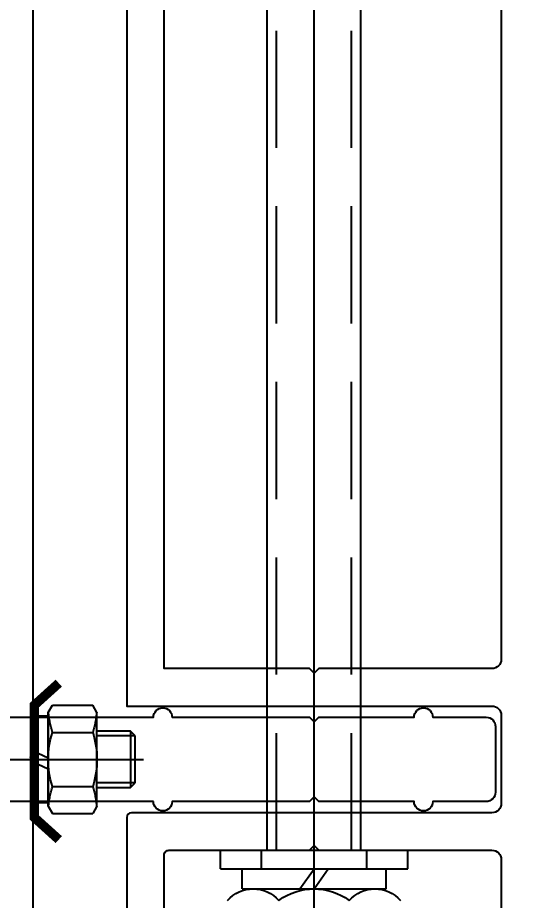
# Model space of a CAD drawing. Extents: x -8792 to 174344, y -43961 to 62816.
# Drawn here: x 95492.2 to 95548.3, y -10266.9 to -10172.6 of the extents above; entities that cross this region are included whole.
import ezdxf
from ezdxf.xclip import XClip

# ---------------------------------------------------------------- set-up
doc = ezdxf.new("R2010")
doc.units = 0
doc.header["$LTSCALE"] = 50
doc.header["$XCLIPFRAME"] = 0
for name, pattern in [('CENTER2', [28.575000000000003, 19.05, -3.175, 3.175, -3.175]), ('DOT2', [0.125, 0, -0.125]), ('HIDDEN', [0.375, 0.25, -0.125]), ('JIS_08_15', [17.25, 15, -0.75, 0.75, -0.75])]:
    doc.linetypes.add(name, pattern=pattern)
for name, color, linetype in [('#分隔线', 1, 'JIS_08_15'), ('#标注', 1, 'Continuous'), ('#轴线', 1, 'CENTER2'), ('#配件', 11, 'Continuous'), ('#铝型材', 3, 'Continuous'), ('1', 1, 'Continuous'), ('A-FLOR-OTLN', 4, 'DOT2'), ('TWES', 2, 'Continuous'), ('吊顶', 7, 'Continuous')]:
    doc.layers.add(name, color=color, linetype=linetype)
doc.styles.add('JHZX', font='jrs.shx', dxfattribs={"width": 0.6, "bigfont": 'jhz.shx'})
doc.dimstyles.new('JZBZ-15', dxfattribs={"dimscale": 15, "dimtxt": 3, "dimasz": 1.5, "dimexe": 1, "dimexo": 1, "dimgap": 0.5, "dimtad": 1, "dimdec": 0, "dimdsep": 46, "dimtxsty": 'JHZX', "dimblk1": 'ARCHTICK', "dimblk2": 'ARCHTICK', "dimsah": 1, "dimcen": 0, "dimclrd": 1, "dimclre": 1, "dimclrt": 2, "dimadec": 3, "dimazin": 2, "dimtfac": 1, "dimtdec": 0, "dimtix": 1, "dimtmove": 0, "dimatfit": 3, "dimfxl": 0, "dimtolj": 1, "dimlwd": -1, "dimlwe": -1, "dimarcsym": 0})

# ---------------------------------------------------------------- blocks, each defined once
blk = doc.blocks.new('A$Cbd8d7c8c')
at = {"layer": 'A-FLOR-OTLN', "color": 8}
blk.add_lwpolyline([(-22721.24937731028, -15689.86968211655), (-43719.41647269274, -33393.16188598087, 0.413755730742382), (-43991.60535459826, -36560.98194338084, 0.1896724665796431), (122158.1740942716, -126683.0426204044, 0.414786072981368), (124666.0152100509, -124719.4948140864), (133885.1673546026, -48361.88285301649, 0.379931253570586), (116453.2507597166, -23207.94787260017, 0.2364517045148016)], format="xyb", dxfattribs=at)
at = {"layer": '吊顶', "const_width": 3}
blk.add_lwpolyline([(36525.16269515478, -42886.23891143122, 0.056654023901928), (31389.80361110461, -41079.322920529), (30859.08537955373, -40957.77536884585, -0.1125361045485018), (21289.4537036519, -36343.71662567847, -0.0289167358602449), (3039.011338204145, -19971.01165417739, 0.4135317777718731), (-633.6185435920488, -19953.37917324936), (-31397.94016679469, -50352.84389940772, 0.4147813061863365), (-31416.3285705545, -54033.31448566628, 0.1704916733923174), (123964.2830003048, -129414.7104053417, 0.4125640170375961), (126841.1750901889, -127143.2247624403), (136317.5030562885, -48655.55449670245, 1.269194860891986), (87076.80076918215, -54393.31561949174)], format="xyb", dxfattribs=at)
blk = doc.blocks.new('DDGF')
at = {"layer": '#分隔线', "ltscale": 0.3}
for p, q in [((-10.41709137859289, 15.79999999993015), (26.22810742893489, 15.79999999993015)), ((-10.41709137859289, -15.79980105068535), (26.22810742893489, -15.79980105068535))]:
    blk.add_line(p, q, dxfattribs=at)
at = {"layer": '#配件', "linetype": 'ByBlock'}
for p, q in [((-6.039747295231791, 21.79999999993015), (-4, 21.79999999993015)), ((-4, 9.300136526726419), (-4, 21.79999999993015)), ((-3.961517341871513, 18.7984127230593), (21, 18.7984127230593)), ((-2.277831430081278, 18.7984127230593), (-2.277831430081278, 12.79999999993015)), ((21, 18.7984127230593), (21, 15.79999999993015)), ((21, 18.7984127230593), (22, 17.79999999993015)), ((22, 17.79999999993015), (-2.277831430081278, 17.79999999993015)), ((22, 17.79999999993015), (22, 15.79999999993015)), ((-7.851229960360797, 16.1774081599433), (-8.203648074879311, 16.1774081599433)), ((-7.851229960360797, 16.1774081599433), (-7.851229960360797, 15.422591839917)), ((-7.851229960360797, 15.422591839917), (-8.203648074879311, 15.422591839917)), ((21, 12.801587276801), (21, 15.79999999993015)), ((22, 13.79999999993015), (22, 15.79999999993015)), ((22, 13.79999999993015), (-2.277831430081278, 13.79999999993015)), ((21, 12.801587276801), (22, 13.79999999993015)), ((20.98599567537894, 12.79999999993015), (-4, 12.79999999993015)), ((-6.039747295231791, 9.300136526726419), (-4, 9.300136526726419)), ((-6.039747295231791, -9.799801050685346), (-4, -9.799801050685346)), ((-4, -9.799801050685346), (-4, -21.79980105068535)), ((20.98599567537894, -12.79980105068535), (-4, -12.79980105068535)), ((-2.277831430081278, -18.7982137738145), (-2.277831430081278, -12.79980105068535)), ((21, -12.8013883275562), (21, -15.79980105068535)), ((21, -12.8013883275562), (22, -13.79980105068535)), ((22, -13.79980105068535), (-2.277831430081278, -13.79980105068535)), ((22, -13.79980105068535), (22, -15.79980105068535)), ((-7.851229960360797, -15.4223928906722), (-8.203648074879311, -15.4223928906722)), ((-7.851229960360797, -16.17720921069849), (-7.851229960360797, -15.4223928906722)), ((21, -18.7982137738145), (21, -15.79980105068535)), ((22, -17.79980105068535), (22, -15.79980105068535)), ((-7.851229960360797, -16.17720921069849), (-8.203648074879311, -16.17720921069849)), ((22, -17.79980105068535), (-2.277831430081278, -17.79980105068535)), ((21, -18.7982137738145), (22, -17.79980105068535)), ((-3.961517341871513, -18.7982137738145), (21, -18.7982137738145)), ((-6.039747295231791, -21.79980105068535), (-4, -21.79980105068535))]:
    blk.add_line(p, q, dxfattribs=at)
for centre, radius, start, end in [((2.330552405852359, 15.35092777968384), 10.56657227238094, 142.3867952121227, 175.5139421238605), ((-10.227652723348, 15.79999999993015), 3.512367508902334, 313.6364720930283, 46.36352790697178), ((-7.790593046171125, 12.77943175466498), 3.398517395292886, 71.66108498292938, 91.02233510181463), ((4.005549523091759, 16.29414240346523), 12.24026578026515, 184.0831189443813, 214.8474421694925), ((-7.790593046171125, 18.82056824519532), 3.398517395292886, 268.9776648981854, 288.3389150170706), ((2.330552405852359, -16.24887327093165), 10.56657227238371, 142.3867952079543, 175.5139421238605), ((-10.227652723348, -15.79980105068535), 3.512367508902334, 313.6364720889165, 46.36352791108349), ((-7.790593046171125, -18.82036929595051), 3.398517395292886, 71.66108498292938, 91.02233510181463), ((-7.790593046171125, -12.77923280542018), 3.398517395292886, 268.9776648981854, 288.3389150170706), ((2.330552405852359, -15.35072883043904), 10.56657227238094, 184.4860578761395, 217.6132047920457)]:
    blk.add_arc(centre, radius, start, end, dxfattribs=at)
at = {"layer": '#铝型材'}
blk.add_lwpolyline([(-63.84320869192015, -4.499834860413102), (-4, -4.499924916046439), (-4, -26.29999999993015), (2, -26.29999999993015), (2, 26.29999999993015), (-3.999999999970896, 26.29999999993015), (-4, 4.500219188194023), (-63.84320869192015, 4.499978599284077, 0.9999999999999999), (-65.84320869192015, 4.499978596024448), (-80.49155831732787, 4.499978590203682), (-80.99155810265802, 3.999978804873535), (-81.49155789404176, 4.499978596257279), (-91.68093882525864, 4.499978698702762, 0.9999998803250563), (-93.68093882525864, 4.499978735955665), (-99.37081865199434, 4.499978866515448, 0.4142135114488406), (-100.3708186580479, 3.499979046318913), (-100.3708196655352, -3.499999737920007, 0.4142136133911187), (-99.3708196713269, -4.499999917898094), (-93.68093882525864, -4.500000045954948, 0.9999992250235028), (-91.68093882525864, -4.500000082509359), (-81.49155809689546, -4.500000183092197), (-80.99155810265802, -4.000000188912963), (-80.49155810265802, -4.500000188912963), (-65.84320869192015, -4.500000182160875, 0.9999991083754476), (-63.84320869192015, -4.500000179599738)], format="xyb", dxfattribs=at)
blk = doc.blocks.new('center')
at = {"layer": 'TWES'}
h = blk.add_hatch(color=7, dxfattribs=at)
h.paths.add_polyline_path([(0, 1.5, 0.4142135623731483), (-1.5, 0), (0, 0)])
h.paths.add_polyline_path([(1.5, 0), (0, 0), (0, -1.5, 0.4142135623730951)])
at = {"layer": '1', "ltscale": 0.1}
for p, q in [((0, 2.5), (0, -2.5)), ((2.5, 0), (-2.5, 0))]:
    blk.add_line(p, q, dxfattribs=at)
blk.add_circle((0, 0), 1.5, dxfattribs=at)
blk = doc.blocks.new('truytiuuyiyuo')
at = {"layer": '#配件', "linetype": 'HIDDEN', "ltscale": 5}
for p, q in [((-5740.624802994629, -6737.965118898021), (-5740.624802994629, -6761.592414459956)), ((-5740.624802994542, -6739.405509250224), (-5740.624802994542, -6742.551658539363)), ((-5743.624802994556, -6745.126632812535), (-5743.624802994556, -6742.626632812535)), ((-5742.624802994556, -6745.126632812535), (-5742.624802994556, -6742.626632812535)), ((-5738.624802994556, -6745.126632812535), (-5738.624802994556, -6742.626632812535)), ((-5737.624802994556, -6745.126632812535), (-5737.624802994556, -6742.626632812535)), ((-5741.534872361546, -6749.826658539372), (-5740.784317011596, -6751.426658539378)), ((-5740.38017182317, -6749.826658539372), (-5739.629616473219, -6751.426658539378)), ((-5745.624802994556, -6751.426658539378), (-5746.398305686453, -6751.873240526766)), ((-5746.398305686453, -6751.873240526766), (-5746.398305686453, -6756.180076551987)), ((-5735.624802994556, -6751.426658539378), (-5745.624802994556, -6751.426658539378)), ((-5743.511554340512, -6751.873240526766), (-5743.511554340512, -6756.180076551987)), ((-5737.738051648601, -6751.873240526766), (-5737.738051648601, -6756.180076551987)), ((-5735.624802994556, -6751.426658539378), (-5734.85130030266, -6751.873240526766)), ((-5734.85130030266, -6751.873240526766), (-5734.85130030266, -6756.180076551987)), ((-5745.624802994556, -6756.626658539375), (-5746.398305686453, -6756.180076551987)), ((-5735.624802994556, -6756.626658539375), (-5745.624802994556, -6756.626658539375)), ((-5743.124802994556, -6760.71329011592), (-5743.124802994556, -6756.626658539375)), ((-5738.124802994556, -6760.71329011592), (-5738.124802994556, -6756.626658539375)), ((-5735.624802994556, -6756.626658539375), (-5734.85130030266, -6756.180076551987)), ((-5743.624802994556, -6760.21329011592), (-5737.624802994556, -6760.21329011592))]:
    blk.add_line(p, q, dxfattribs=at)
at = {"layer": '#配件', "linetype": 'HIDDEN', "ltscale": 5, "extrusion": (0, 0, -1)}
blk.add_line((-5740.624802994542, -6742.826688906251), (-5740.624802994542, -6738.826688906251), dxfattribs=at)
at = {"layer": '#配件', "linetype": 'HIDDEN', "ltscale": 5}
for points in [[(-5735.662302994548, -6742.551658539363), (-5745.587302994565, -6742.551658539363), (-5745.587302994565, -6739.405509250224), (-5744.922454060841, -6739.021658539365), (-5736.327151928272, -6739.021658539365), (-5735.662302994548, -6739.405509250224)], [(-5745.274802994565, -6751.426658539378), (-5735.974802994562, -6751.426658539378), (-5735.974802994562, -6749.826658539372), (-5745.274802994565, -6749.826658539372)]]:
    blk.add_lwpolyline(points, close=True, dxfattribs=at)
for points, format in [([(-5735.662302994548, -6739.405509250224, 0.1547005383794456), (-5740.624802994542, -6739.405509250224, 1.166595916620913), (-5740.624802994542, -6739.405509250224, 0.1547005383788273), (-5745.587302994565, -6739.405509250224)], "xyb"), ([(-5748.766293817389, -6752.548504182225, 1, 1, 0), (-5746.398638169907, -6749.926632812741, 1, 1, 0), (-5740.414220582243, -6749.926632812741, 1, 1, 0), (-5734.429802994578, -6749.926632812741, 1, 1, 0), (-5732.062147347096, -6752.548504182225, 0, 0, 0)], "xyseb")]:
    blk.add_lwpolyline(points, format=format, dxfattribs=at)
for points in [[(-5736.524802994565, -6742.551658539363), (-5736.524802994565, -6742.626658539361), (-5744.724802994548, -6742.626658539361), (-5744.724802994548, -6742.551658539363)], [(-5737.624802994556, -6756.626658539375), (-5737.624802994556, -6760.21329011592), (-5738.124802994556, -6760.71329011592), (-5743.124802994556, -6760.71329011592), (-5743.624802994556, -6760.21329011592), (-5743.624802994556, -6756.626658539375)]]:
    blk.add_lwpolyline(points, dxfattribs=at)
for centre, start, end in [((-5746.398305686453, -6760.98007655199), 72.41204622591637, 85.64351788251831), ((-5740.624802994556, -6760.98007655199), 72.41204622591637, 107.5879537740836), ((-5734.85130030266, -6760.98007655199), 94.35648211748169, 107.5879537740836), ((-5746.398305686453, -6747.073240526763), 274.3564821174817, 287.5879537740836), ((-5740.624802994556, -6747.073240526763), 252.4120462259163, 287.5879537740836), ((-5734.85130030266, -6747.073240526763), 252.4120462259163, 265.6435178825183)]:
    blk.add_arc(centre, 9.553418012615037, start, end, dxfattribs=at)
at = {"layer": '#标注'}
blk.add_blockref('center', (-5740.624802994629, -6740.806710769393), dxfattribs=at)
blk = doc.blocks.new('A$C07a9d47b')
at = {"layer": '#轴线'}
blk.add_line((211.0284419158997, -195.0640916163247), (211.02844315127, -13.82685754660633), dxfattribs=at)
at = {"layer": '#配件', "linetype": 'ByBlock'}
for p, q in [((206.028441910632, -174.7000056507968), (206.0284431188775, -25.29977751232218)), ((216.0284419106611, -174.7000056507968), (216.0284431189066, -25.29977751232218)), ((201.028441910632, -176.7000056507968), (201.028441910632, -174.7000056507968)), ((221.0284419106902, -174.7000056507968), (201.028441910632, -174.7000056507968)), ((205.403441910632, -176.7000056507968), (205.403441910632, -174.7000056507968)), ((216.0284419106902, -174.7000056507968), (206.028441910632, -174.7000056507968)), ((216.6534419106902, -176.7000056507968), (216.6534419106902, -174.7000056507968)), ((221.0284419106902, -176.7000056507968), (221.0284419106902, -174.7000056507968)), ((221.0284419106902, -176.7000056507968), (201.028441910632, -176.7000056507968)), ((203.340941910632, -178.8250056507968), (203.340941910632, -176.7000056507968)), ((218.7159419106902, -176.7000056507968), (203.340941910632, -176.7000056507968)), ((211.0284419106611, -178.8250056507968), (209.5128974540276, -176.7000056507968)), ((212.5439863672946, -178.8250056507968), (211.0284419106611, -176.7000056507968)), ((218.7159419106902, -178.8250056507968), (218.7159419106902, -176.7000056507968)), ((218.7159419106902, -178.8250056507968), (203.340941910632, -178.8250056507968)), ((217.5302241622412, -178.8250056507968), (204.5266596590809, -178.8250056507968))]:
    blk.add_line(p, q, dxfattribs=at)
at = {"layer": '#配件', "linetype": 'HIDDEN'}
for p, q in [((207.028441910632, -174.7000056507968), (207.0284431188775, -25.29977751232218)), ((215.0284419106029, -174.7000056507968), (215.0284431188484, -25.29977751232218))]:
    blk.add_line(p, q, dxfattribs=at)
at = {"layer": '#配件', "linetype": 'ByBlock'}
for centre, radius, start, end in [((204.5266596590809, -182.4959078404208), 3.670902189601694, 41.81749933235803, 138.182500667642), ((211.0284419106611, -185.2334959995787), 6.40849034879201, 54.00945837665669, 125.9905416233433), ((217.5302241622412, -182.4959078404208), 3.670902189601694, 41.81749933235803, 138.182500667642)]:
    blk.add_arc(centre, radius, start, end, dxfattribs=at)
at = {"layer": '#铝型材', "linetype": 'ByBlock'}
for points in [[(231.0283712588134, -2.500001834036084), (231.0283712588571, -28.7997807165666, -0.4142135623720295), (230.5283712588571, -29.2997807165666), (192.0284679040196, -29.29978071668302, 0.4142135623725955), (191.0284679040196, -30.29978071668302), (191.0284679040196, -39.6999707412906, 0.4142135623732032), (192.0284679040196, -40.6999707412906), (230.5283712588134, -40.6999707412906, -0.4142135623730951), (231.0283712588134, -41.1999707412906), (231.028371258828, -159.2998122540885), (192.0284679040196, -159.2998122540885, 0.4142135623725955), (191.0284679040196, -160.2998122540885), (191.0284679040196, -169.700002278696, 0.4142135623732032), (192.0284679040196, -170.700002278696), (230.5283712588134, -170.700002278696, -0.4142135623730951), (231.0283712588134, -171.200002278696), (231.0283712588134, -197.5000341751147, -0.4142135623709638)], [(227.0283712579403, -196.8000341772859), (227.0283712579403, -175.2000056189427, 0.4142135662719034), (226.5283712512901, -174.7000056189427), (211.5284418973606, -174.700005738734), (211.0284418973606, -174.200005738734), (210.5284418973606, -174.700005738734), (192.0284648199449, -174.7000055674871, 0.4142130324858001), (191.0284648200031, -175.700003758393), (191.0284418975643, -188.4580098115257)]]:
    blk.add_lwpolyline(points, format="xyb", dxfattribs=at)
at = {"layer": '#铝型材'}
blk.add_lwpolyline([(241.0285194026364, -182.200592903595), (241.0285194026364, -165.0500016524456), (241.3285194026248, -164.7500016524282), (241.0285194026364, -164.4500016524107), (241.0285194026364, -164.4500016524107), (241.0285194026364, -35.30031731713098), (241.0285194026364, -35.30031731713098), (241.0285194026364, -35.30031731713098), (241.3285194026248, -35.00031731711351), (241.0285194026364, -34.70031731709605), (241.0285194026364, -17.54972606594674, 0.1989123673796322), (240.8820727932325, -17.19617267537978), (237.1749660128262, -13.48906589497346, -0.198912367379658), (237.0285194034223, -13.1355125043774), (237.0285194034223, -4.459584316908149)], format="xyb", dxfattribs=at)
at = {"layer": '#铝型材', "linetype": 'ByBlock'}
blk.add_lwpolyline([(211.5284418973606, -44.69997420132859), (211.0284418973606, -44.19997420132859), (210.5284418973606, -44.69997420132859), (192.0284648199449, -44.69997403008165, 0.4142130324847512), (191.0284648200031, -45.69997222098755), (191.0284648199449, -154.2998107745079, 0.4142130324860332), (192.0284648198867, -155.2998089654138), (210.5284418974188, -155.2998091385816), (211.0284418973606, -155.7998091384652), (211.5284418972442, -155.2998091385816), (227.0283712579549, -155.2998090235924), (227.0283712579403, -44.69997420132859)], format="xyb", close=True, dxfattribs=at)
at = {"lineweight": 0, "rotation": 270}
blk.add_blockref('truytiuuyiyuo', (6990.835230172073, -5905.624962478993), dxfattribs=at)
blk = doc.blocks.new('A$C72e0b4f3')
at = {"color": 6, "ltscale": 10, "xscale": -1}
blk.add_blockref('A$C07a9d47b', (-1298.133458919765, -1149.999746567861), dxfattribs=at)
at = {"color": 6, "xscale": -1}
blk.add_blockref('DDGF', (-1590.153458919784, -1314.999906052253), dxfattribs=at)
blk = doc.blocks.new('_ARCHTICK')
at = {"color": 0, "linetype": 'ByBlock', "const_width": 0.15}
blk.add_lwpolyline([(-0.5, -0.5), (0.5, 0.5)], dxfattribs=at)
blk = doc.blocks.new('*D314')
at = {"layer": '#标注', "color": 1, "ltscale": 10, "transparency": 16777216}
for p, q in [((95534.8009815158, -8936.809881909787), (95624.15596301813, -8936.809881909787)), ((95609.15596301813, -8936.809881909787), (95609.15596301813, -10186.8096585903)), ((95563.89195007204, -10186.8096585903), (95624.15596301813, -10186.8096585903))]:
    blk.add_line(p, q, dxfattribs=at)
at = {"layer": 'Defpoints', "color": 0, "ltscale": 10, "transparency": 16777216}
for p in [(95519.8009815158, -8936.809881909787), (95548.89195007204, -10186.8096585903), (95609.15596301813, -10186.8096585903)]:
    blk.add_point(p, dxfattribs=at)
at = {"layer": '#标注', "color": 1, "ltscale": 10, "transparency": 16777216, "xscale": 22.5, "yscale": 22.5, "zscale": 22.5}
for p, rotation in [((95609.15596301813, -8936.809881909787), 90), ((95609.15596301813, -10186.8096585903), 270)]:
    blk.add_blockref('_ARCHTICK', p, dxfattribs=dict(at, rotation=rotation))
at = {"layer": '#标注', "color": 2, "ltscale": 10, "transparency": 16777216, "insert": (95579.15596301811, -9561.809770250069), "char_height": 45, "attachment_point": 5, "rotation": 90, "style": 'JHZX'}
blk.add_mtext('\\A1;1250', dxfattribs=at)
blk = doc.blocks.new('*D315')
at = {"layer": '#标注', "color": 1, "ltscale": 10, "transparency": 16777216}
for p, q in [((95563.89195007204, -10186.8096585903), (95624.15596301819, -10186.8096585903)), ((95609.15596301819, -10186.8096585903), (95609.15596301819, -10900.0108317312)), ((95524.92891446155, -10900.0108317312), (95624.15596301819, -10900.0108317312))]:
    blk.add_line(p, q, dxfattribs=at)
at = {"layer": 'Defpoints', "color": 0, "ltscale": 10, "transparency": 16777216}
for p in [(95548.89195007204, -10186.8096585903), (95509.92891446155, -10900.0108317312), (95609.15596301819, -10900.0108317312)]:
    blk.add_point(p, dxfattribs=at)
at = {"layer": '#标注', "color": 1, "ltscale": 10, "transparency": 16777216, "xscale": 22.5, "yscale": 22.5, "zscale": 22.5}
for p, rotation in [((95609.15596301819, -10186.8096585903), 90), ((95609.15596301819, -10900.0108317312), 270)]:
    blk.add_blockref('_ARCHTICK', p, dxfattribs=dict(at, rotation=rotation))
at = {"layer": '#标注', "color": 2, "ltscale": 10, "transparency": 16777216, "insert": (95579.15596301817, -10543.41024516078), "char_height": 45, "attachment_point": 5, "rotation": 90, "style": 'JHZX'}
blk.add_mtext('\\A1;DIM', dxfattribs=at)

msp = doc.modelspace()

# ---------------------------------------------------------------- block references
at = {"ltscale": 10}
ref = msp.add_blockref('A$Cbd8d7c8c', (-20242.46806117281, 78224.5609662563), dxfattribs=at)
XClip(ref).set_block_clipping_path([(33737.50244534825, -58253.8739175466), (58527.50083062466, -28195.84206926801)])
ref = msp.add_blockref('A$Cbd8d7c8c', (22321.9819401807, 94074.68456757195), dxfattribs=at)
XClip(ref).set_block_clipping_path([(76291.00630252008, -72283.99184971683), (103268.9259821397, -47877.30861059863)])
ref = msp.add_blockref('A$C72e0b4f3', (97033.05386235053, -8936.809896253748), dxfattribs=at)
XClip(ref).set_block_clipping_path([(-2823.8898413130373, -2118.0011099379026), (-254.01482472463977, 1437.8975418743212)])

# ---------------------------------------------------------------- next in the draw order: dimensions: what is measured, and where the dimension line sits
at = {"layer": '#标注', "ltscale": 10}
dim = msp.add_linear_dim(base=(95609.15596301813, -10186.8096585903), p1=(95519.80098151577, -8936.809881909783), p2=(95548.89195007201, -10186.8096585903), angle=90, dimstyle='JZBZ-15', dxfattribs=at)
dim.commit()
dim.dimension.update_dxf_attribs({"geometry": '*D314', "text_midpoint": (95579.15596301811, -9561.809770250069)})
dim = msp.add_linear_dim(base=(95609.15596301819, -10900.0108317312), p1=(95548.89195007201, -10186.8096585903), p2=(95509.92891446152, -10900.0108317312), angle=90, text='DIM', dimstyle='JZBZ-15', override={"dimtmove": 1}, dxfattribs=at)
dim.commit()
dim.dimension.update_dxf_attribs({"geometry": '*D315', "text_midpoint": (95579.15596301817, -10543.41024516078)})

doc.saveas('drawing.dxf')
